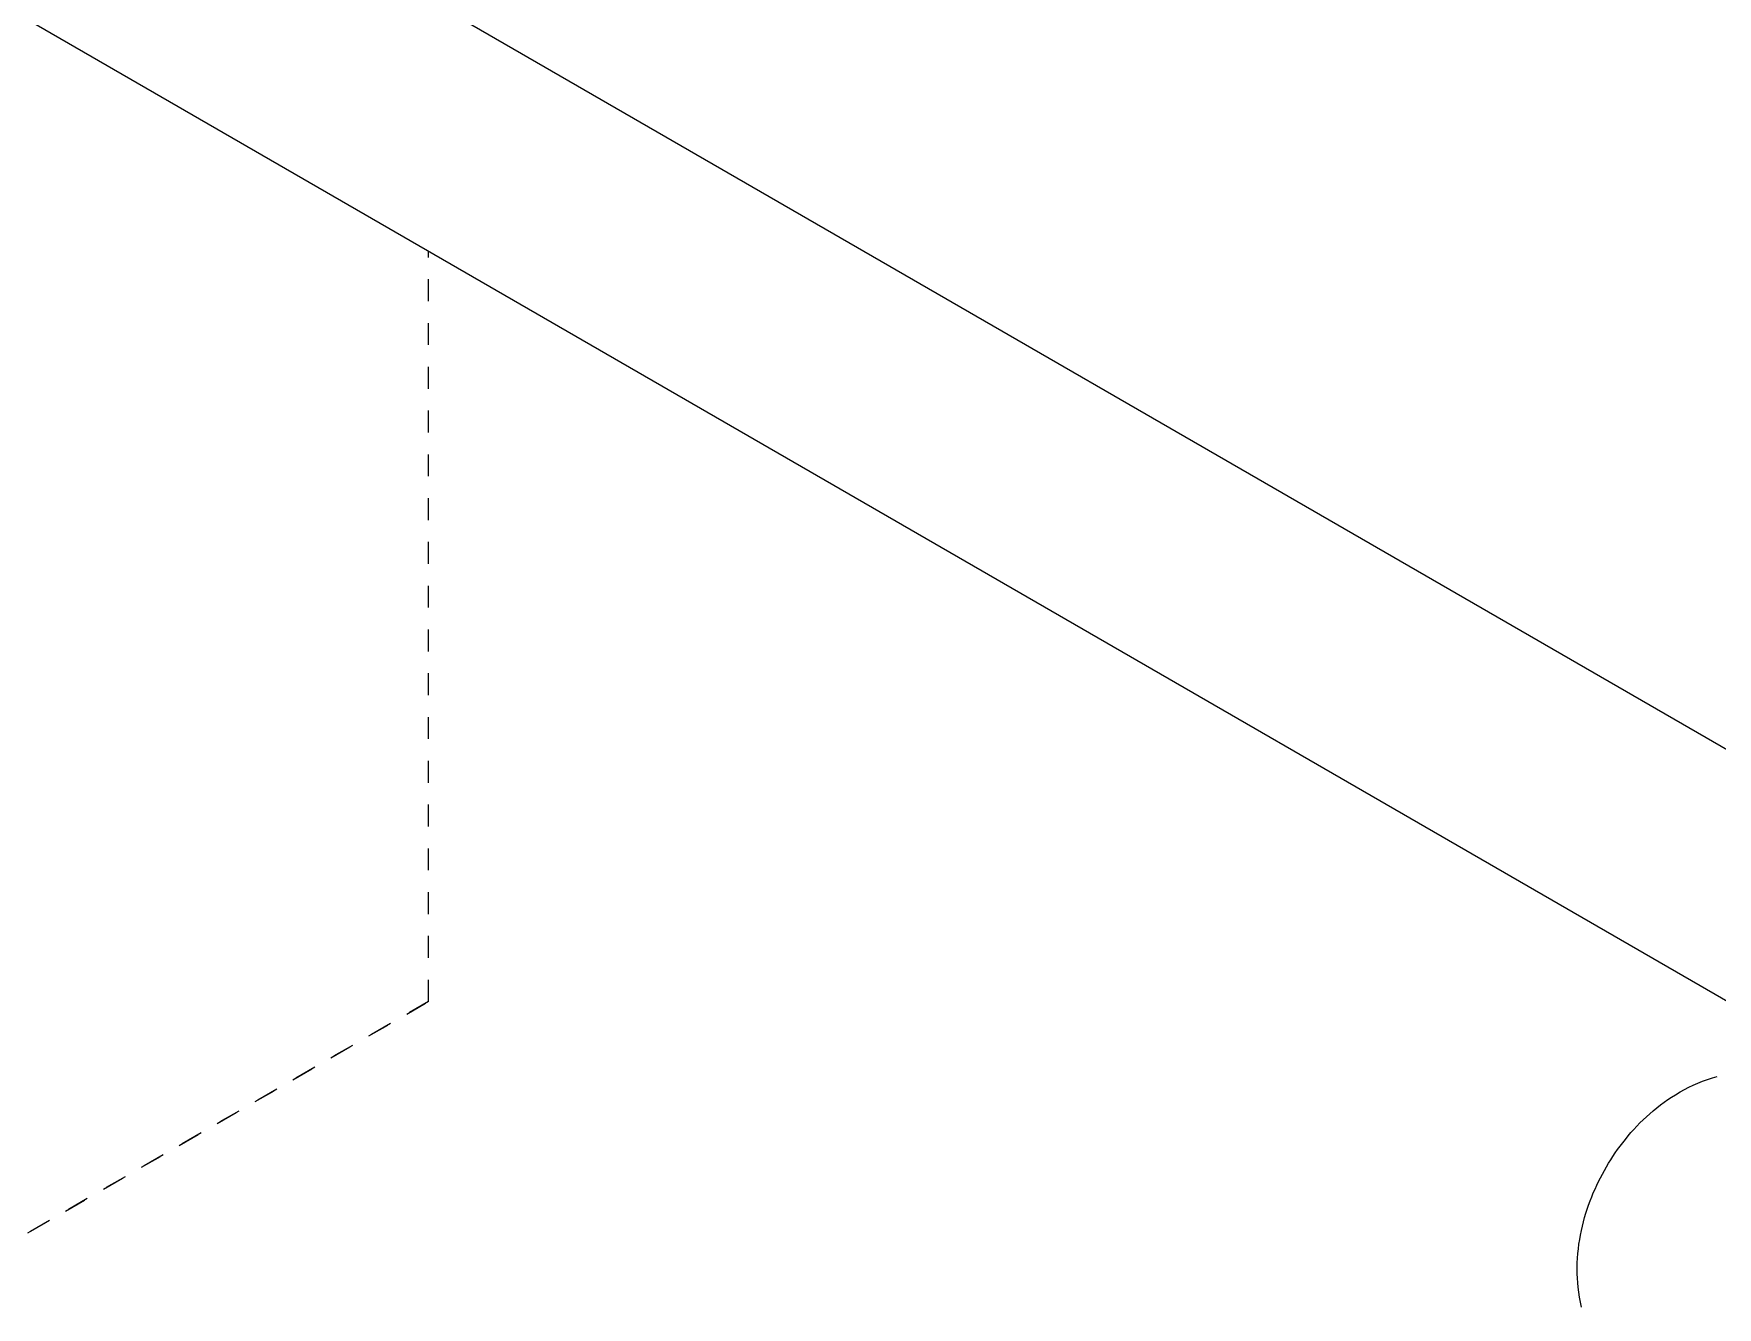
# Model space of a CAD drawing. Header units: inches. Extents: x -9 to 187, y -3 to 135.
# Drawn here: x 140.07 to 147.77, y 56.86 to 62.68 of the extents above; entities that cross this region are included whole.
import ezdxf

# ---------------------------------------------------------------- set-up
doc = ezdxf.new("R2010")
doc.units = ezdxf.units.IN
doc.linetypes.add('HIDDEN', pattern=[1.905, 1.27, -0.635])
doc.layers.add('ZANO_R', color=7, linetype='Continuous', lineweight=0)
doc.layers.add('ZANO_R_przerywana', color=250, linetype='HIDDEN', lineweight=0)

msp = doc.modelspace()

# ---------------------------------------------------------------- linework, layer by layer
at = {"layer": 'ZANO_R'}
for p, q in [((121.48942, 74.60681), (148.49548, 59.01485)), ((121.3166, 73.55779), (148.32482, 57.96459)), ((147.61469, 57.85795), (147.6348, 57.86827)), ((147.6348, 57.86827), (147.65522, 57.87798)), ((147.65522, 57.87798), (147.6759, 57.88706)), ((147.6759, 57.88706), (147.69772, 57.89583)), ((147.69772, 57.89583), (147.71984, 57.90386)), ((147.71984, 57.90386), (147.74222, 57.91115)), ((147.74222, 57.91115), (147.76481, 57.91767)), ((147.50492, 57.78736), (147.52183, 57.79992)), ((147.52183, 57.79992), (147.53878, 57.81185)), ((147.53878, 57.81185), (147.55603, 57.82335)), ((147.55603, 57.82335), (147.57357, 57.83441)), ((147.57357, 57.83441), (147.59491, 57.84704)), ((147.59491, 57.84704), (147.61469, 57.85795)), ((147.41139, 57.70516), (147.42598, 57.71954)), ((147.42598, 57.71954), (147.44088, 57.73359)), ((147.44088, 57.73359), (147.45608, 57.74731)), ((147.45608, 57.74731), (147.47203, 57.76105)), ((147.47203, 57.76105), (147.48832, 57.77441)), ((147.48832, 57.77441), (147.50492, 57.78736)), ((147.34462, 57.63046), (147.35728, 57.64586)), ((147.35728, 57.64586), (147.37026, 57.661)), ((147.37026, 57.661), (147.38355, 57.67587)), ((147.38355, 57.67587), (147.39713, 57.69047)), ((147.39713, 57.69047), (147.41139, 57.70516)), ((147.28778, 57.55263), (147.29829, 57.56824)), ((147.29829, 57.56824), (147.30942, 57.58413)), ((147.30942, 57.58413), (147.32086, 57.5998)), ((147.32086, 57.5998), (147.33259, 57.61524)), ((147.33259, 57.61524), (147.34462, 57.63046)), ((147.23958, 57.47185), (147.24863, 57.48835)), ((147.24863, 57.48835), (147.25797, 57.50468)), ((147.25797, 57.50468), (147.26761, 57.52084)), ((147.26761, 57.52084), (147.27755, 57.53683)), ((147.27755, 57.53683), (147.28778, 57.55263)), ((147.20598, 57.40326), (147.21402, 57.4209)), ((147.21402, 57.4209), (147.22239, 57.43837)), ((147.22239, 57.43837), (147.23083, 57.45519)), ((147.23083, 57.45519), (147.23958, 57.47185)), ((147.17047, 57.31146), (147.17691, 57.3303)), ((147.17691, 57.3303), (147.18373, 57.349)), ((147.18373, 57.349), (147.19093, 57.36755)), ((147.19093, 57.36755), (147.19828, 57.38548)), ((147.19828, 57.38548), (147.20598, 57.40326)), ((147.14828, 57.23342), (147.15323, 57.25324)), ((147.15323, 57.25324), (147.1586, 57.27293)), ((147.1586, 57.27293), (147.16441, 57.2925)), ((147.16441, 57.2925), (147.17047, 57.31146)), ((147.13591, 57.17233), (147.13959, 57.19297)), ((147.13959, 57.19297), (147.14376, 57.21352)), ((147.14376, 57.21352), (147.14828, 57.23342)), ((147.12613, 57.08779), (147.1278, 57.10934)), ((147.1278, 57.10934), (147.13004, 57.13082)), ((147.13004, 57.13082), (147.13273, 57.15161)), ((147.13273, 57.15161), (147.13591, 57.17233)), ((147.12446, 57.03631), (147.12451, 57.04461)), ((147.12472, 57.01599), (147.12446, 57.03631)), ((147.12451, 57.04461), (147.12504, 57.06621)), ((147.12504, 57.06621), (147.12613, 57.08779)), ((147.12553, 56.99568), (147.12472, 57.01599)), ((147.12688, 56.97539), (147.12553, 56.99568)), ((147.12878, 56.95516), (147.12688, 56.97539)), ((147.13165, 56.93197), (147.12878, 56.95516)), ((147.13529, 56.90887), (147.13165, 56.93197)), ((147.13969, 56.88591), (147.13529, 56.90887)), ((147.14485, 56.86312), (147.13969, 56.88591))]:
    msp.add_line(p, q, dxfattribs=at)
at = {"layer": 'ZANO_R_przerywana', "ltscale": 0.05}
for p, q in [((141.87406, 58.25986), (141.87406, 61.68894)), ((141.87406, 58.25986), (141.87406, 61.43543)), ((141.87406, 58.25986), (126.01319, 49.10258)), ((126.01319, 49.10258), (141.87406, 58.25986))]:
    msp.add_line(p, q, dxfattribs=at)

doc.saveas('drawing.dxf')
